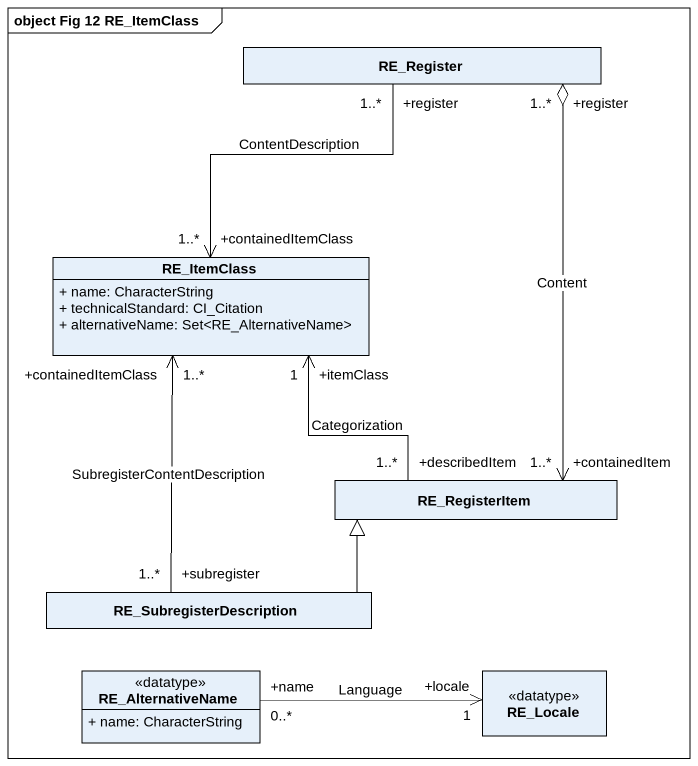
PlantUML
@startuml
mainframe object Fig 12 RE_ItemClass
hide circle
hide empty members
skinparam classAttributeIconSize 0
class RE_Register
class RE_ItemClass {
  + name: CharacterString
  + technicalStandard: CI_Citation
  + alternativeName: Set<RE_AlternativeName>
}
class RE_RegisterItem
class RE_SubregisterDescription
class RE_AlternativeName <<datatype>> {
  + name: CharacterString
}
class RE_Locale <<datatype>>
RE_Register "+register\n1..*" --> "+containedItemClass\n1..*" RE_ItemClass : ContentDescription
RE_Register "+register\n1..*" o--> "+containedItem\n1..*" RE_RegisterItem : Content
RE_RegisterItem "+describedItem\n1..*" -up-> "+itemClass\n1" RE_ItemClass : Categorization
RE_SubregisterDescription "+subregister\n1..*" -up-> "+containedItemClass\n1..*" RE_ItemClass : SubregisterContentDescription
RE_SubregisterDescription -right-|> RE_RegisterItem
RE_AlternativeName "+name\n0..*" -right-> "+locale\n1" RE_Locale : Language
@enduml
